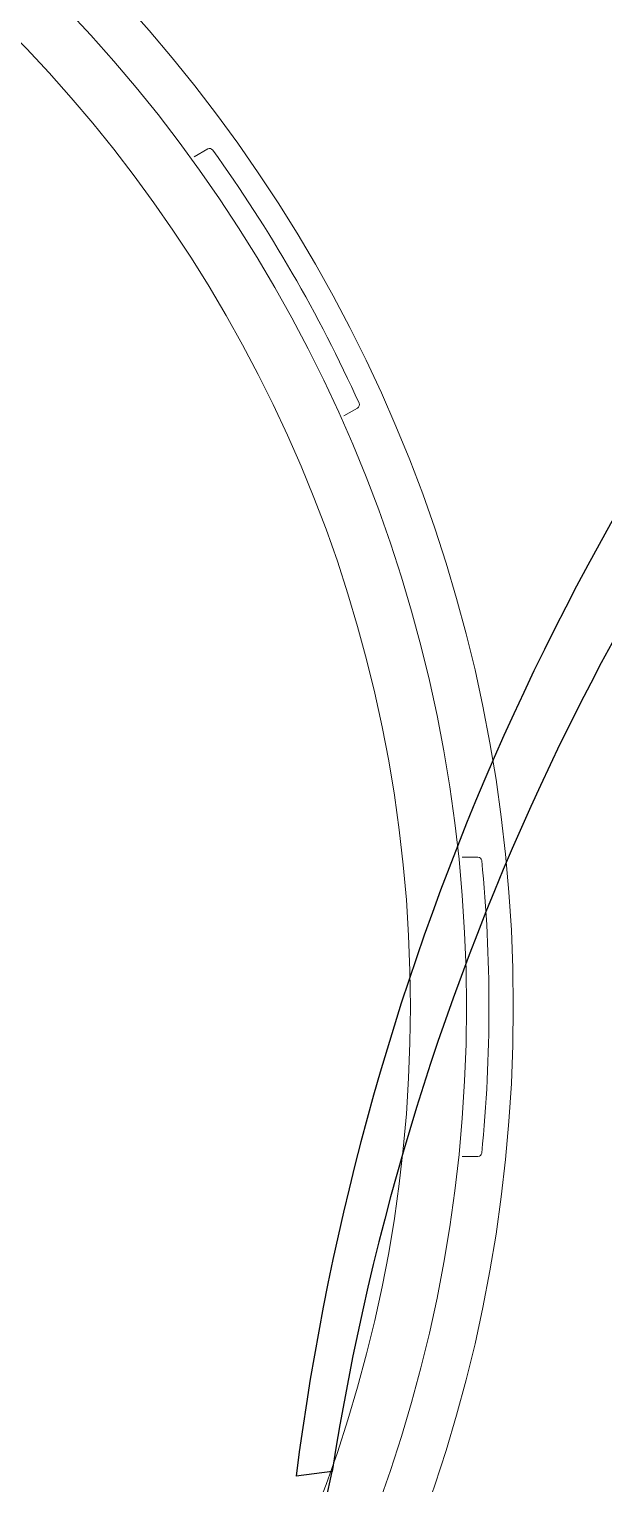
# Model space of a CAD drawing. Extents: x 1075 to 1144, y 510 to 635.
# Drawn here: x 1112.799 to 1113.567, y 579.728 to 581.674 of the extents above; entities that cross this region are included whole.
import ezdxf

# ---------------------------------------------------------------- set-up
doc = ezdxf.new("R2010")
doc.units = 0
doc.header["$MEASUREMENT"] = 0
doc.layers.add('1', color=4, linetype='Continuous')

# ---------------------------------------------------------------- blocks, each defined once
blk = doc.blocks.new('FROG')
at = {"layer": '1', "color": 3, "lineweight": 5}
for p, q in [((1.5685, 1.1365), (1.5868, 1.1471)), ((1.7868, 0.8007), (1.7685, 0.7901)), ((1.9266, 0.2), (1.9478, 0.2)), ((1.9478, -0.2), (1.9266, -0.2))]:
    blk.add_line(p, q, dxfattribs=at)
at = {"layer": '1', "linetype": 'Continuous', "lineweight": 15}
for radius in [1.995, 1.9325, 1.8575]:
    blk.add_circle((0, 0), radius, dxfattribs=at)
at = {"layer": '1', "color": 3, "lineweight": 5}
for centre, radius, start, end in [((1.5893, 1.1428), 0.005, 35.7171, 120), ((0, 0), 1.9625, 24.2829, 35.7171), ((1.7843, 0.805), 0.005, 300, 24.2829), ((1.9478, 0.195), 0.005, 5.7171, 90), ((0, 0), 1.9625, 354.2829, 5.7171), ((1.9478, -0.195), 0.005, 270, 354.2829)]:
    blk.add_arc(centre, radius, start, end, dxfattribs=at)
blk = doc.blocks.new('19 HS TX')
at = {"layer": '1', "color": 3, "linetype": 'Continuous'}
blk.add_line((37.4412, 59.9511), (37.3931, 59.9446), dxfattribs=at)
for centre, radius, start, end in [((40.8743, 59.5022), 3.5092, 106.0175, 172.7572), ((40.8594, 59.4143), 3.4601, 106.0006, 171.0749), ((35.6948, 60.2971), 1.7804, 190.1533, 348.7948)]:
    blk.add_arc(centre, radius, start, end, dxfattribs=at)
at = {"layer": '1'}
blk.add_blockref('FROG', (35.6883, 60.5724), dxfattribs=at)

msp = doc.modelspace()

# ---------------------------------------------------------------- block references
at = {"layer": '1'}
msp.add_blockref('19 HS TX', (1075.7625, 519.7937), dxfattribs=at)

doc.saveas('drawing.dxf')
